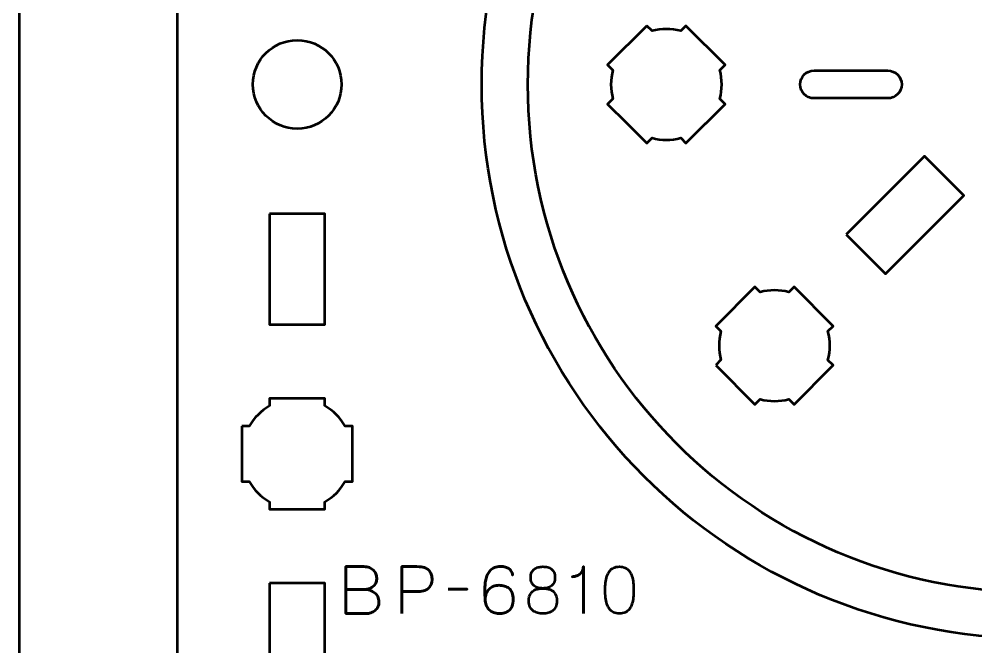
# Model space of a CAD drawing. Header units: centimetres. Extents: x -21 to 0, y -29.7 to 0.
# Drawn here: x -21 to -15.82, y -18.52 to -15.12 of the extents above; entities that cross this region are included whole.
import ezdxf

# ---------------------------------------------------------------- set-up
doc = ezdxf.new("R2010")
doc.units = ezdxf.units.CM
doc.header["$MEASUREMENT"] = 0
doc.layers.add('Layer 1', color=7, linetype='Continuous')

msp = doc.modelspace()

# ---------------------------------------------------------------- linework, layer by layer
at = {"layer": 'Layer 1', "color": 3, "lineweight": 53}
for centre, major_axis in [((-15.49369, -15.47442), (0, 3)), ((-15.49368, -15.47441), (0, 2.75))]:
    msp.add_ellipse(centre, major_axis=major_axis, ratio=1, dxfattribs=at)
at = {"layer": 'Layer 1', "lineweight": 53}
msp.add_ellipse((-19.49368, -15.47439), major_axis=(0, 0.24), ratio=1, dxfattribs=at)
at = {"layer": 'Layer 1', "color": 1, "lineweight": 53}
msp.add_open_spline([(-21.00003, -29.19995), (-21.00003, -29.19995), (-21.00003, -1.69992), (-21.00003, -1.69992), (-21.00003, -1.69992), (-21.00003, -1.61709), (-20.93286, -1.54992), (-20.85003, -1.54992), (-20.85003, -1.54992), (-20.7672, -1.54992), (-20.70003, -1.48275), (-20.70003, -1.39992), (-20.70003, -1.39992), (-20.70003, -1.31709), (-20.7672, -1.24992), (-20.85003, -1.24992), (-20.85003, -1.24992), (-20.93286, -1.24992), (-21.00003, -1.18275), (-21.00003, -1.09992), (-21.00003, -1.09992), (-21.00003, -1.09992), (-21.00003, -0.49992), (-21.00003, -0.49992), (-21.00003, -0.49992), (-21.00003, -0.22295), (-20.77694, 0.00004), (-20.49994, 0.00004), (-20.49994, 0.00004), (-20.49994, 0.00004), (-0.50008, 0.00004), (-0.50008, 0.00004), (-0.50008, 0.00004), (-0.22294, 0.00004), (0.00002, -0.22295), (0.00002, -0.49992), (0.00002, -0.49992), (0.00002, -0.49992), (0.00002, -29.19995), (0.00002, -29.19995), (0.00002, -29.19995), (0.00002, -29.47695), (-0.22294, -29.70004), (-0.50008, -29.70004), (-0.50008, -29.70004), (-0.50008, -29.70004), (-20.49994, -29.70004), (-20.49994, -29.70004), (-20.49994, -29.70004), (-20.77694, -29.70004), (-21.00003, -29.47695), (-21.00003, -29.19995)], degree=3, knots=[0, 0, 0, 0, 0.0769231, 0.0769231, 0.0769231, 0.0769231, 0.1538462, 0.1538462, 0.1538462, 0.1538462, 0.2307692, 0.2307692, 0.2307692, 0.2307692, 0.3076923, 0.3076923, 0.3076923, 0.3076923, 0.3846154, 0.3846154, 0.3846154, 0.3846154, 0.4615385, 0.4615385, 0.4615385, 0.4615385, 0.5384615, 0.5384615, 0.5384615, 0.5384615, 0.6153846, 0.6153846, 0.6153846, 0.6153846, 0.6923077, 0.6923077, 0.6923077, 0.6923077, 0.7692308, 0.7692308, 0.7692308, 0.7692308, 0.8461538, 0.8461538, 0.8461538, 0.8461538, 0.9230769, 0.9230769, 0.9230769, 0.9230769, 1, 1, 1, 1], dxfattribs=at)
at = {"layer": 'Layer 1', "color": 3, "lineweight": 53}
msp.add_open_spline([(-19.64363, -10.82436), (-19.64363, -10.82436), (-11.34373, -10.82436), (-11.34373, -10.82436), (-11.34373, -10.82436), (-11.06673, -10.82436), (-10.84363, -11.04746), (-10.84363, -11.32446), (-10.84363, -11.32446), (-10.84363, -11.32446), (-10.84363, -19.62436), (-10.84363, -19.62436), (-10.84363, -19.62436), (-10.84363, -19.90136), (-11.06673, -20.12446), (-11.34373, -20.12446), (-11.34373, -20.12446), (-11.34373, -20.12446), (-19.64363, -20.12446), (-19.64363, -20.12446), (-19.64363, -20.12446), (-19.92063, -20.12446), (-20.14373, -19.90136), (-20.14373, -19.62436), (-20.14373, -19.62436), (-20.14373, -19.62436), (-20.14373, -11.32446), (-20.14373, -11.32446), (-20.14373, -11.32446), (-20.14373, -11.04746), (-19.92063, -10.82436), (-19.64363, -10.82436)], degree=3, knots=[0, 0, 0, 0, 0.125, 0.125, 0.125, 0.125, 0.25, 0.25, 0.25, 0.25, 0.375, 0.375, 0.375, 0.375, 0.5, 0.5, 0.5, 0.5, 0.625, 0.625, 0.625, 0.625, 0.75, 0.75, 0.75, 0.75, 0.875, 0.875, 0.875, 0.875, 1, 1, 1, 1], dxfattribs=at)
at = {"layer": 'Layer 1', "lineweight": 53}
for points, knots in [([(-17.59974, -15.1562), (-17.59974, -15.1562), (-17.57131, -15.18462), (-17.57131, -15.18462), (-17.57131, -15.18462), (-17.52051, -15.17105), (-17.46685, -15.17107), (-17.41605, -15.18464), (-17.41605, -15.18464), (-17.41605, -15.18464), (-17.38761, -15.1562), (-17.38761, -15.1562), (-17.38761, -15.1562), (-17.38761, -15.1562), (-17.17548, -15.36833), (-17.17548, -15.36833), (-17.17548, -15.36833), (-17.17548, -15.36833), (-17.20389, -15.39675), (-17.20389, -15.39675), (-17.20389, -15.39675), (-17.19032, -15.44756), (-17.19029, -15.50126), (-17.20384, -15.55209), (-17.20384, -15.55209), (-17.20384, -15.55209), (-17.17548, -15.58046), (-17.17548, -15.58046), (-17.17548, -15.58046), (-17.17548, -15.58046), (-17.2783, -15.68329), (-17.2783, -15.68329), (-17.2783, -15.68329), (-17.2783, -15.68329), (-17.28155, -15.68662), (-17.28155, -15.68662), (-17.28155, -15.68662), (-17.28155, -15.68662), (-17.28487, -15.68986), (-17.28487, -15.68986), (-17.28487, -15.68986), (-17.28487, -15.68986), (-17.38761, -15.79259), (-17.38761, -15.79259), (-17.38761, -15.79259), (-17.38761, -15.79259), (-17.41594, -15.76426), (-17.41594, -15.76426), (-17.41594, -15.76426), (-17.4668, -15.77785), (-17.52054, -15.77786), (-17.57141, -15.76427), (-17.57141, -15.76427), (-17.57141, -15.76427), (-17.59974, -15.79259), (-17.59974, -15.79259), (-17.59974, -15.79259), (-17.59974, -15.79259), (-17.70105, -15.69128), (-17.70105, -15.69128), (-17.70105, -15.69128), (-17.70105, -15.69128), (-17.70583, -15.68662), (-17.70583, -15.68662), (-17.70583, -15.68662), (-17.70583, -15.68662), (-17.71049, -15.68184), (-17.71049, -15.68184), (-17.71049, -15.68184), (-17.71049, -15.68184), (-17.81187, -15.58046), (-17.81187, -15.58046), (-17.81187, -15.58046), (-17.81187, -15.58046), (-17.78352, -15.55211), (-17.78352, -15.55211), (-17.78352, -15.55211), (-17.79708, -15.50126), (-17.79707, -15.44755), (-17.78348, -15.39672), (-17.78348, -15.39672), (-17.78348, -15.39672), (-17.81187, -15.36833), (-17.81187, -15.36833), (-17.81187, -15.36833), (-17.81187, -15.36833), (-17.59974, -15.1562), (-17.59974, -15.1562)], [0, 0, 0, 0, 0.0454545, 0.0454545, 0.0454545, 0.0454545, 0.0909091, 0.0909091, 0.0909091, 0.0909091, 0.1363636, 0.1363636, 0.1363636, 0.1363636, 0.1818182, 0.1818182, 0.1818182, 0.1818182, 0.2272727, 0.2272727, 0.2272727, 0.2272727, 0.2727273, 0.2727273, 0.2727273, 0.2727273, 0.3181818, 0.3181818, 0.3181818, 0.3181818, 0.3636364, 0.3636364, 0.3636364, 0.3636364, 0.4090909, 0.4090909, 0.4090909, 0.4090909, 0.4545455, 0.4545455, 0.4545455, 0.4545455, 0.5, 0.5, 0.5, 0.5, 0.5454545, 0.5454545, 0.5454545, 0.5454545, 0.5909091, 0.5909091, 0.5909091, 0.5909091, 0.6363636, 0.6363636, 0.6363636, 0.6363636, 0.6818182, 0.6818182, 0.6818182, 0.6818182, 0.7272727, 0.7272727, 0.7272727, 0.7272727, 0.7727273, 0.7727273, 0.7727273, 0.7727273, 0.8181818, 0.8181818, 0.8181818, 0.8181818, 0.8636364, 0.8636364, 0.8636364, 0.8636364, 0.9090909, 0.9090909, 0.9090909, 0.9090909, 0.9545455, 0.9545455, 0.9545455, 0.9545455, 1, 1, 1, 1]), ([(-16.69367, -15.39941), (-16.73508, -15.39941), (-16.76867, -15.433), (-16.76867, -15.47441), (-16.76867, -15.47441), (-16.76867, -15.51582), (-16.73508, -15.54941), (-16.69367, -15.54941), (-16.69367, -15.54941), (-16.69367, -15.54941), (-16.29367, -15.54941), (-16.29367, -15.54941), (-16.29367, -15.54941), (-16.25226, -15.54941), (-16.21867, -15.51582), (-16.21867, -15.47441), (-16.21867, -15.47441), (-16.21867, -15.433), (-16.25226, -15.39941), (-16.29367, -15.39941), (-16.29367, -15.39941), (-16.29367, -15.39941), (-16.69367, -15.39941), (-16.69367, -15.39941)], [0, 0, 0, 0, 0.1666667, 0.1666667, 0.1666667, 0.1666667, 0.3333333, 0.3333333, 0.3333333, 0.3333333, 0.5, 0.5, 0.5, 0.5, 0.6666667, 0.6666667, 0.6666667, 0.6666667, 0.8333333, 0.8333333, 0.8333333, 0.8333333, 1, 1, 1, 1]), ([(-16.51903, -16.28763), (-16.51903, -16.28763), (-16.09476, -15.86336), (-16.09476, -15.86336), (-16.09476, -15.86336), (-16.09476, -15.86336), (-15.88263, -16.0755), (-15.88263, -16.0755), (-15.88263, -16.0755), (-15.88263, -16.0755), (-16.3069, -16.49977), (-16.3069, -16.49977), (-16.3069, -16.49977), (-16.3069, -16.49977), (-16.51903, -16.28763), (-16.51903, -16.28763)], [0, 0, 0, 0, 0.25, 0.25, 0.25, 0.25, 0.5, 0.5, 0.5, 0.5, 0.75, 0.75, 0.75, 0.75, 1, 1, 1, 1]), ([(-19.64363, -16.17444), (-19.64363, -16.17444), (-19.34363, -16.17444), (-19.34363, -16.17444), (-19.34363, -16.17444), (-19.34363, -16.17444), (-19.34363, -16.77444), (-19.34363, -16.77444), (-19.34363, -16.77444), (-19.34363, -16.77444), (-19.64363, -16.77444), (-19.64363, -16.77444), (-19.64363, -16.77444), (-19.64363, -16.77444), (-19.64363, -16.17444), (-19.64363, -16.17444)], [0, 0, 0, 0, 0.25, 0.25, 0.25, 0.25, 0.5, 0.5, 0.5, 0.5, 0.75, 0.75, 0.75, 0.75, 1, 1, 1, 1]), ([(-17.2261, -16.99468), (-17.2261, -16.99468), (-17.19768, -16.96625), (-17.19768, -16.96625), (-17.19768, -16.96625), (-17.21125, -16.91545), (-17.21123, -16.86179), (-17.19766, -16.81099), (-17.19766, -16.81099), (-17.19766, -16.81099), (-17.2261, -16.78255), (-17.2261, -16.78255), (-17.2261, -16.78255), (-17.2261, -16.78255), (-17.01397, -16.57042), (-17.01397, -16.57042), (-17.01397, -16.57042), (-17.01397, -16.57042), (-16.98555, -16.59883), (-16.98555, -16.59883), (-16.98555, -16.59883), (-16.93474, -16.58526), (-16.88104, -16.58523), (-16.83021, -16.59878), (-16.83021, -16.59878), (-16.83021, -16.59878), (-16.80184, -16.57042), (-16.80184, -16.57042), (-16.80184, -16.57042), (-16.80184, -16.57042), (-16.69901, -16.67324), (-16.69901, -16.67324), (-16.69901, -16.67324), (-16.69901, -16.67324), (-16.69568, -16.67649), (-16.69568, -16.67649), (-16.69568, -16.67649), (-16.69568, -16.67649), (-16.69244, -16.67981), (-16.69244, -16.67981), (-16.69244, -16.67981), (-16.69244, -16.67981), (-16.58971, -16.78255), (-16.58971, -16.78255), (-16.58971, -16.78255), (-16.58971, -16.78255), (-16.61804, -16.81088), (-16.61804, -16.81088), (-16.61804, -16.81088), (-16.60445, -16.86174), (-16.60444, -16.91548), (-16.61803, -16.96635), (-16.61803, -16.96635), (-16.61803, -16.96635), (-16.58971, -16.99468), (-16.58971, -16.99468), (-16.58971, -16.99468), (-16.58971, -16.99468), (-16.69102, -17.09599), (-16.69102, -17.09599), (-16.69102, -17.09599), (-16.69102, -17.09599), (-16.69568, -17.10077), (-16.69568, -17.10077), (-16.69568, -17.10077), (-16.69568, -17.10077), (-16.70046, -17.10543), (-16.70046, -17.10543), (-16.70046, -17.10543), (-16.70046, -17.10543), (-16.80184, -17.20681), (-16.80184, -17.20681), (-16.80184, -17.20681), (-16.80184, -17.20681), (-16.83019, -17.17846), (-16.83019, -17.17846), (-16.83019, -17.17846), (-16.88104, -17.19202), (-16.93475, -17.19201), (-16.98558, -17.17842), (-16.98558, -17.17842), (-16.98558, -17.17842), (-17.01397, -17.20681), (-17.01397, -17.20681), (-17.01397, -17.20681), (-17.01397, -17.20681), (-17.2261, -16.99468), (-17.2261, -16.99468)], [0, 0, 0, 0, 0.0454545, 0.0454545, 0.0454545, 0.0454545, 0.0909091, 0.0909091, 0.0909091, 0.0909091, 0.1363636, 0.1363636, 0.1363636, 0.1363636, 0.1818182, 0.1818182, 0.1818182, 0.1818182, 0.2272727, 0.2272727, 0.2272727, 0.2272727, 0.2727273, 0.2727273, 0.2727273, 0.2727273, 0.3181818, 0.3181818, 0.3181818, 0.3181818, 0.3636364, 0.3636364, 0.3636364, 0.3636364, 0.4090909, 0.4090909, 0.4090909, 0.4090909, 0.4545455, 0.4545455, 0.4545455, 0.4545455, 0.5, 0.5, 0.5, 0.5, 0.5454545, 0.5454545, 0.5454545, 0.5454545, 0.5909091, 0.5909091, 0.5909091, 0.5909091, 0.6363636, 0.6363636, 0.6363636, 0.6363636, 0.6818182, 0.6818182, 0.6818182, 0.6818182, 0.7272727, 0.7272727, 0.7272727, 0.7272727, 0.7727273, 0.7727273, 0.7727273, 0.7727273, 0.8181818, 0.8181818, 0.8181818, 0.8181818, 0.8636364, 0.8636364, 0.8636364, 0.8636364, 0.9090909, 0.9090909, 0.9090909, 0.9090909, 0.9545455, 0.9545455, 0.9545455, 0.9545455, 1, 1, 1, 1]), ([(-19.79369, -17.32438), (-19.79369, -17.32438), (-19.75349, -17.32438), (-19.75349, -17.32438), (-19.75349, -17.32438), (-19.72716, -17.27886), (-19.6892, -17.24093), (-19.64369, -17.2146), (-19.64369, -17.2146), (-19.64369, -17.2146), (-19.64369, -17.17438), (-19.64369, -17.17438), (-19.64369, -17.17438), (-19.64369, -17.17438), (-19.34369, -17.17438), (-19.34369, -17.17438), (-19.34369, -17.17438), (-19.34369, -17.17438), (-19.34369, -17.21457), (-19.34369, -17.21457), (-19.34369, -17.21457), (-19.29816, -17.2409), (-19.26017, -17.27885), (-19.23381, -17.32438), (-19.23381, -17.32438), (-19.23381, -17.32438), (-19.19369, -17.32438), (-19.19369, -17.32438), (-19.19369, -17.32438), (-19.19369, -17.32438), (-19.19369, -17.4698), (-19.19369, -17.4698), (-19.19369, -17.4698), (-19.19369, -17.4698), (-19.19363, -17.47445), (-19.19363, -17.47445), (-19.19363, -17.47445), (-19.19363, -17.47445), (-19.19369, -17.47909), (-19.19369, -17.47909), (-19.19369, -17.47909), (-19.19369, -17.47909), (-19.19369, -17.62438), (-19.19369, -17.62438), (-19.19369, -17.62438), (-19.19369, -17.62438), (-19.23376, -17.62438), (-19.23376, -17.62438), (-19.23376, -17.62438), (-19.26011, -17.66995), (-19.29811, -17.70796), (-19.34369, -17.73432), (-19.34369, -17.73432), (-19.34369, -17.73432), (-19.34369, -17.77438), (-19.34369, -17.77438), (-19.34369, -17.77438), (-19.34369, -17.77438), (-19.48697, -17.77438), (-19.48697, -17.77438), (-19.48697, -17.77438), (-19.48697, -17.77438), (-19.49364, -17.77446), (-19.49364, -17.77446), (-19.49364, -17.77446), (-19.49364, -17.77446), (-19.50032, -17.77438), (-19.50032, -17.77438), (-19.50032, -17.77438), (-19.50032, -17.77438), (-19.64369, -17.77438), (-19.64369, -17.77438), (-19.64369, -17.77438), (-19.64369, -17.77438), (-19.64369, -17.73428), (-19.64369, -17.73428), (-19.64369, -17.73428), (-19.68923, -17.70792), (-19.72721, -17.66993), (-19.75354, -17.62438), (-19.75354, -17.62438), (-19.75354, -17.62438), (-19.79369, -17.62438), (-19.79369, -17.62438), (-19.79369, -17.62438), (-19.79369, -17.62438), (-19.79369, -17.32438), (-19.79369, -17.32438)], [0, 0, 0, 0, 0.0454545, 0.0454545, 0.0454545, 0.0454545, 0.0909091, 0.0909091, 0.0909091, 0.0909091, 0.1363636, 0.1363636, 0.1363636, 0.1363636, 0.1818182, 0.1818182, 0.1818182, 0.1818182, 0.2272727, 0.2272727, 0.2272727, 0.2272727, 0.2727273, 0.2727273, 0.2727273, 0.2727273, 0.3181818, 0.3181818, 0.3181818, 0.3181818, 0.3636364, 0.3636364, 0.3636364, 0.3636364, 0.4090909, 0.4090909, 0.4090909, 0.4090909, 0.4545455, 0.4545455, 0.4545455, 0.4545455, 0.5, 0.5, 0.5, 0.5, 0.5454545, 0.5454545, 0.5454545, 0.5454545, 0.5909091, 0.5909091, 0.5909091, 0.5909091, 0.6363636, 0.6363636, 0.6363636, 0.6363636, 0.6818182, 0.6818182, 0.6818182, 0.6818182, 0.7272727, 0.7272727, 0.7272727, 0.7272727, 0.7727273, 0.7727273, 0.7727273, 0.7727273, 0.8181818, 0.8181818, 0.8181818, 0.8181818, 0.8636364, 0.8636364, 0.8636364, 0.8636364, 0.9090909, 0.9090909, 0.9090909, 0.9090909, 0.9545455, 0.9545455, 0.9545455, 0.9545455, 1, 1, 1, 1]), ([(-19.64363, -18.17441), (-19.64363, -18.17441), (-19.34363, -18.17441), (-19.34363, -18.17441), (-19.34363, -18.17441), (-19.34363, -18.17441), (-19.34363, -18.77441), (-19.34363, -18.77441), (-19.34363, -18.77441), (-19.34363, -18.77441), (-19.64363, -18.77441), (-19.64363, -18.77441), (-19.64363, -18.77441), (-19.64363, -18.77441), (-19.64363, -18.17441), (-19.64363, -18.17441)], [0, 0, 0, 0, 0.25, 0.25, 0.25, 0.25, 0.5, 0.5, 0.5, 0.5, 0.75, 0.75, 0.75, 0.75, 1, 1, 1, 1])]:
    msp.add_open_spline(points, degree=3, knots=knots, dxfattribs=at)
at = {"layer": 'Layer 1', "color": 5, "lineweight": 53}
for points, knots in [([(-19.231, -18.2083), (-19.231, -18.2083), (-19.13328, -18.2083), (-19.13328, -18.2083), (-19.13328, -18.2083), (-19.12058, -18.20824), (-19.10976, -18.20648), (-19.10065, -18.20301), (-19.10065, -18.20301), (-19.09159, -18.1996), (-19.08424, -18.19495), (-19.07854, -18.18913), (-19.07854, -18.18913), (-19.07284, -18.18331), (-19.06872, -18.17672), (-19.06613, -18.16943), (-19.06613, -18.16943), (-19.06361, -18.1622), (-19.06243, -18.15468), (-19.06272, -18.14691), (-19.06272, -18.14691), (-19.06308, -18.13915), (-19.06472, -18.13163), (-19.06766, -18.12428), (-19.06766, -18.12428), (-19.07054, -18.11693), (-19.07489, -18.11028), (-19.0806, -18.10435), (-19.0806, -18.10435), (-19.0863, -18.09841), (-19.09342, -18.0937), (-19.10206, -18.09023), (-19.10206, -18.09023), (-19.1107, -18.08671), (-19.12087, -18.08488), (-19.13257, -18.08483), (-19.13257, -18.08483), (-19.13257, -18.08483), (-19.231, -18.08483), (-19.231, -18.08483), (-19.231, -18.08483), (-19.231, -18.08483), (-19.231, -18.33918), (-19.231, -18.33918), (-19.231, -18.33918), (-19.231, -18.33918), (-19.1227, -18.33918), (-19.1227, -18.33918), (-19.1227, -18.33918), (-19.11258, -18.33918), (-19.10318, -18.33771), (-19.09447, -18.33483), (-19.09447, -18.33483), (-19.08577, -18.33189), (-19.07819, -18.32771), (-19.0716, -18.32213), (-19.0716, -18.32213), (-19.06508, -18.3166), (-19.05996, -18.3099), (-19.05631, -18.30196), (-19.05631, -18.30196), (-19.05267, -18.29402), (-19.05079, -18.28503), (-19.05073, -18.27497), (-19.05073, -18.27497), (-19.05096, -18.26486), (-19.05308, -18.25575), (-19.05714, -18.24757), (-19.05714, -18.24757), (-19.06119, -18.2394), (-19.06684, -18.23241), (-19.07413, -18.22653), (-19.07413, -18.22653), (-19.08142, -18.2207), (-19.09012, -18.21618), (-19.10012, -18.21306), (-19.10012, -18.21306), (-19.11011, -18.20994), (-19.12117, -18.20836), (-19.13328, -18.2083), (-19.13328, -18.2083), (-19.12117, -18.20836), (-19.11011, -18.20994), (-19.10012, -18.21306), (-19.10012, -18.21306), (-19.09012, -18.21618), (-19.08142, -18.2207), (-19.07413, -18.22653), (-19.07413, -18.22653), (-19.06684, -18.23241), (-19.06119, -18.2394), (-19.05714, -18.24757), (-19.05714, -18.24757), (-19.05308, -18.25575), (-19.05096, -18.26486), (-19.05073, -18.27497), (-19.05073, -18.27497), (-19.05079, -18.28503), (-19.05267, -18.29402), (-19.05631, -18.30196), (-19.05631, -18.30196), (-19.05996, -18.3099), (-19.06508, -18.3166), (-19.0716, -18.32213), (-19.0716, -18.32213), (-19.07819, -18.32771), (-19.08577, -18.33189), (-19.09447, -18.33483), (-19.09447, -18.33483), (-19.10318, -18.33771), (-19.11258, -18.33918), (-19.1227, -18.33918), (-19.1227, -18.33918), (-19.1227, -18.33918), (-19.231, -18.33918), (-19.231, -18.33918), (-19.231, -18.33918), (-19.231, -18.33918), (-19.231, -18.08483), (-19.231, -18.08483), (-19.231, -18.08483), (-19.231, -18.08483), (-19.13257, -18.08483), (-19.13257, -18.08483), (-19.13257, -18.08483), (-19.12087, -18.08488), (-19.1107, -18.08671), (-19.10206, -18.09023), (-19.10206, -18.09023), (-19.09342, -18.0937), (-19.0863, -18.09841), (-19.0806, -18.10435), (-19.0806, -18.10435), (-19.07489, -18.11028), (-19.07054, -18.11693), (-19.06766, -18.12428), (-19.06766, -18.12428), (-19.06472, -18.13163), (-19.06308, -18.13915), (-19.06272, -18.14691), (-19.06272, -18.14691), (-19.06243, -18.15468), (-19.06361, -18.1622), (-19.06613, -18.16943), (-19.06613, -18.16943), (-19.06872, -18.17672), (-19.07284, -18.18331), (-19.07854, -18.18913), (-19.07854, -18.18913), (-19.08424, -18.19495), (-19.09159, -18.1996), (-19.10065, -18.20301), (-19.10065, -18.20301), (-19.10976, -18.20648), (-19.12058, -18.20824), (-19.13328, -18.2083), (-19.13328, -18.2083), (-19.13328, -18.2083), (-19.231, -18.2083), (-19.231, -18.2083)], [0, 0, 0, 0, 0.025, 0.025, 0.025, 0.025, 0.05, 0.05, 0.05, 0.05, 0.075, 0.075, 0.075, 0.075, 0.1, 0.1, 0.1, 0.1, 0.125, 0.125, 0.125, 0.125, 0.15, 0.15, 0.15, 0.15, 0.175, 0.175, 0.175, 0.175, 0.2, 0.2, 0.2, 0.2, 0.225, 0.225, 0.225, 0.225, 0.25, 0.25, 0.25, 0.25, 0.275, 0.275, 0.275, 0.275, 0.3, 0.3, 0.3, 0.3, 0.325, 0.325, 0.325, 0.325, 0.35, 0.35, 0.35, 0.35, 0.375, 0.375, 0.375, 0.375, 0.4, 0.4, 0.4, 0.4, 0.425, 0.425, 0.425, 0.425, 0.45, 0.45, 0.45, 0.45, 0.475, 0.475, 0.475, 0.475, 0.5, 0.5, 0.5, 0.5, 0.525, 0.525, 0.525, 0.525, 0.55, 0.55, 0.55, 0.55, 0.575, 0.575, 0.575, 0.575, 0.6, 0.6, 0.6, 0.6, 0.625, 0.625, 0.625, 0.625, 0.65, 0.65, 0.65, 0.65, 0.675, 0.675, 0.675, 0.675, 0.7, 0.7, 0.7, 0.7, 0.725, 0.725, 0.725, 0.725, 0.75, 0.75, 0.75, 0.75, 0.775, 0.775, 0.775, 0.775, 0.8, 0.8, 0.8, 0.8, 0.825, 0.825, 0.825, 0.825, 0.85, 0.85, 0.85, 0.85, 0.875, 0.875, 0.875, 0.875, 0.9, 0.9, 0.9, 0.9, 0.925, 0.925, 0.925, 0.925, 0.95, 0.95, 0.95, 0.95, 0.975, 0.975, 0.975, 0.975, 1, 1, 1, 1]), ([(-18.92585, -18.33918), (-18.92585, -18.33918), (-18.92585, -18.08483), (-18.92585, -18.08483), (-18.92585, -18.08483), (-18.92585, -18.08483), (-18.84471, -18.08483), (-18.84471, -18.08483), (-18.84471, -18.08483), (-18.82848, -18.08488), (-18.81514, -18.08671), (-18.80461, -18.09023), (-18.80461, -18.09023), (-18.79414, -18.0937), (-18.78591, -18.09853), (-18.77997, -18.10464), (-18.77997, -18.10464), (-18.77404, -18.1107), (-18.7698, -18.11763), (-18.76722, -18.12545), (-18.76722, -18.12545), (-18.76469, -18.13327), (-18.76322, -18.14145), (-18.76287, -18.15009), (-18.76287, -18.15009), (-18.76245, -18.15873), (-18.76345, -18.1672), (-18.7658, -18.17543), (-18.7658, -18.17543), (-18.76822, -18.18366), (-18.77227, -18.19113), (-18.77809, -18.19783), (-18.77809, -18.19783), (-18.78386, -18.20454), (-18.79168, -18.20989), (-18.80149, -18.21383), (-18.80149, -18.21383), (-18.81131, -18.21782), (-18.82348, -18.21982), (-18.83801, -18.21994), (-18.83801, -18.21994), (-18.83801, -18.21994), (-18.92585, -18.21994), (-18.92585, -18.21994), (-18.92585, -18.21994), (-18.92585, -18.21994), (-18.83801, -18.21994), (-18.83801, -18.21994), (-18.83801, -18.21994), (-18.82378, -18.21982), (-18.81173, -18.21782), (-18.80196, -18.21383), (-18.80196, -18.21383), (-18.79215, -18.20989), (-18.78433, -18.20454), (-18.77845, -18.19783), (-18.77845, -18.19783), (-18.77263, -18.19113), (-18.76845, -18.18366), (-18.76598, -18.17543), (-18.76598, -18.17543), (-18.76351, -18.1672), (-18.76245, -18.15873), (-18.76287, -18.15009), (-18.76287, -18.15009), (-18.76322, -18.14145), (-18.76469, -18.13327), (-18.76733, -18.12545), (-18.76733, -18.12545), (-18.76992, -18.11763), (-18.77427, -18.1107), (-18.78021, -18.10464), (-18.78021, -18.10464), (-18.78621, -18.09853), (-18.79444, -18.0937), (-18.8049, -18.09023), (-18.8049, -18.09023), (-18.81543, -18.08671), (-18.82866, -18.08488), (-18.84471, -18.08483), (-18.84471, -18.08483), (-18.84471, -18.08483), (-18.92585, -18.08483), (-18.92585, -18.08483), (-18.92585, -18.08483), (-18.92585, -18.08483), (-18.92585, -18.33918), (-18.92585, -18.33918)], [0, 0, 0, 0, 0.0454545, 0.0454545, 0.0454545, 0.0454545, 0.0909091, 0.0909091, 0.0909091, 0.0909091, 0.1363636, 0.1363636, 0.1363636, 0.1363636, 0.1818182, 0.1818182, 0.1818182, 0.1818182, 0.2272727, 0.2272727, 0.2272727, 0.2272727, 0.2727273, 0.2727273, 0.2727273, 0.2727273, 0.3181818, 0.3181818, 0.3181818, 0.3181818, 0.3636364, 0.3636364, 0.3636364, 0.3636364, 0.4090909, 0.4090909, 0.4090909, 0.4090909, 0.4545455, 0.4545455, 0.4545455, 0.4545455, 0.5, 0.5, 0.5, 0.5, 0.5454545, 0.5454545, 0.5454545, 0.5454545, 0.5909091, 0.5909091, 0.5909091, 0.5909091, 0.6363636, 0.6363636, 0.6363636, 0.6363636, 0.6818182, 0.6818182, 0.6818182, 0.6818182, 0.7272727, 0.7272727, 0.7272727, 0.7272727, 0.7727273, 0.7727273, 0.7727273, 0.7727273, 0.8181818, 0.8181818, 0.8181818, 0.8181818, 0.8636364, 0.8636364, 0.8636364, 0.8636364, 0.9090909, 0.9090909, 0.9090909, 0.9090909, 0.9545455, 0.9545455, 0.9545455, 0.9545455, 1, 1, 1, 1]), ([(-18.47535, -18.26263), (-18.47529, -18.2511), (-18.47341, -18.2407), (-18.46965, -18.23129), (-18.46965, -18.23129), (-18.46594, -18.22194), (-18.46071, -18.21388), (-18.45395, -18.20712), (-18.45395, -18.20712), (-18.44724, -18.20042), (-18.43931, -18.19525), (-18.43025, -18.1916), (-18.43025, -18.1916), (-18.4212, -18.18795), (-18.41126, -18.18613), (-18.40056, -18.18607), (-18.40056, -18.18607), (-18.3898, -18.18601), (-18.37975, -18.18737), (-18.3704, -18.19007), (-18.3704, -18.19007), (-18.36105, -18.19272), (-18.35288, -18.19707), (-18.34576, -18.20307), (-18.34576, -18.20307), (-18.33865, -18.209), (-18.33306, -18.21688), (-18.32906, -18.2267), (-18.32906, -18.2267), (-18.32506, -18.23652), (-18.32301, -18.24846), (-18.32295, -18.26263), (-18.32295, -18.26263), (-18.32301, -18.2768), (-18.32506, -18.28873), (-18.32906, -18.29855), (-18.32906, -18.29855), (-18.33306, -18.30837), (-18.33865, -18.31625), (-18.34576, -18.32219), (-18.34576, -18.32219), (-18.35288, -18.32819), (-18.36105, -18.33254), (-18.3704, -18.33518), (-18.3704, -18.33518), (-18.37975, -18.33789), (-18.3898, -18.33924), (-18.40056, -18.33918), (-18.40056, -18.33918), (-18.41126, -18.33912), (-18.42108, -18.3373), (-18.43008, -18.33365), (-18.43008, -18.33365), (-18.43901, -18.33001), (-18.44677, -18.32483), (-18.45342, -18.31807), (-18.45342, -18.31807), (-18.46006, -18.31137), (-18.46529, -18.30331), (-18.46906, -18.29391), (-18.46906, -18.29391), (-18.47288, -18.28456), (-18.47494, -18.27415), (-18.47535, -18.26263), (-18.47535, -18.26263), (-18.47558, -18.25681), (-18.47588, -18.24987), (-18.47629, -18.24181), (-18.47629, -18.24181), (-18.4767, -18.2337), (-18.47694, -18.22488), (-18.477, -18.21541), (-18.477, -18.21541), (-18.47705, -18.20589), (-18.47676, -18.19607), (-18.476, -18.18601), (-18.476, -18.18601), (-18.47529, -18.1759), (-18.47388, -18.16597), (-18.47182, -18.15615), (-18.47182, -18.15615), (-18.46976, -18.14639), (-18.46682, -18.13715), (-18.46294, -18.12851), (-18.46294, -18.12851), (-18.45906, -18.11987), (-18.45406, -18.11222), (-18.44789, -18.10558), (-18.44789, -18.10558), (-18.44166, -18.09894), (-18.43407, -18.0937), (-18.42508, -18.08988), (-18.42508, -18.08988), (-18.41608, -18.08612), (-18.40544, -18.08418), (-18.39315, -18.08412), (-18.39315, -18.08412), (-18.38245, -18.08418), (-18.3734, -18.08524), (-18.36587, -18.0873), (-18.36587, -18.0873), (-18.35834, -18.08935), (-18.35217, -18.09212), (-18.34723, -18.09553), (-18.34723, -18.09553), (-18.34235, -18.099), (-18.33847, -18.10276), (-18.33565, -18.10693), (-18.33565, -18.10693), (-18.33283, -18.11105), (-18.33071, -18.11522), (-18.32942, -18.1194), (-18.32942, -18.1194), (-18.32806, -18.12357), (-18.32718, -18.12745), (-18.32683, -18.13104), (-18.32683, -18.13104), (-18.32718, -18.12745), (-18.32806, -18.12357), (-18.32942, -18.1194), (-18.32942, -18.1194), (-18.33071, -18.11522), (-18.33283, -18.11105), (-18.33565, -18.10693), (-18.33565, -18.10693), (-18.33847, -18.10276), (-18.34235, -18.099), (-18.34723, -18.09553), (-18.34723, -18.09553), (-18.35217, -18.09212), (-18.35834, -18.08935), (-18.36587, -18.0873), (-18.36587, -18.0873), (-18.3734, -18.08524), (-18.38245, -18.08418), (-18.39315, -18.08412), (-18.39315, -18.08412), (-18.40544, -18.08418), (-18.41608, -18.08612), (-18.42508, -18.08988), (-18.42508, -18.08988), (-18.43407, -18.0937), (-18.44166, -18.09894), (-18.44789, -18.10558), (-18.44789, -18.10558), (-18.45406, -18.11222), (-18.45906, -18.11987), (-18.46294, -18.12851), (-18.46294, -18.12851), (-18.46682, -18.13715), (-18.46976, -18.14639), (-18.47182, -18.15615), (-18.47182, -18.15615), (-18.47388, -18.16597), (-18.47529, -18.1759), (-18.476, -18.18601), (-18.476, -18.18601), (-18.47676, -18.19607), (-18.47705, -18.20589), (-18.477, -18.21541), (-18.477, -18.21541), (-18.47694, -18.22488), (-18.4767, -18.2337), (-18.47629, -18.24181), (-18.47629, -18.24181), (-18.47588, -18.24987), (-18.47558, -18.25681), (-18.47535, -18.26263), (-18.47535, -18.26263), (-18.47494, -18.27415), (-18.47288, -18.28456), (-18.46906, -18.29391), (-18.46906, -18.29391), (-18.46529, -18.30331), (-18.46006, -18.31137), (-18.45342, -18.31807), (-18.45342, -18.31807), (-18.44677, -18.32483), (-18.43901, -18.33001), (-18.43008, -18.33365), (-18.43008, -18.33365), (-18.42108, -18.3373), (-18.41126, -18.33912), (-18.40056, -18.33918), (-18.40056, -18.33918), (-18.3898, -18.33924), (-18.37975, -18.33789), (-18.3704, -18.33518), (-18.3704, -18.33518), (-18.36105, -18.33254), (-18.35288, -18.32819), (-18.34576, -18.32219), (-18.34576, -18.32219), (-18.33865, -18.31625), (-18.33306, -18.30837), (-18.32906, -18.29855), (-18.32906, -18.29855), (-18.32506, -18.28873), (-18.32301, -18.2768), (-18.32295, -18.26263), (-18.32295, -18.26263), (-18.32301, -18.24846), (-18.32506, -18.23652), (-18.32906, -18.2267), (-18.32906, -18.2267), (-18.33306, -18.21688), (-18.33865, -18.209), (-18.34576, -18.20307), (-18.34576, -18.20307), (-18.35288, -18.19707), (-18.36105, -18.19272), (-18.3704, -18.19007), (-18.3704, -18.19007), (-18.37975, -18.18737), (-18.3898, -18.18601), (-18.40056, -18.18607), (-18.40056, -18.18607), (-18.41126, -18.18613), (-18.4212, -18.18795), (-18.43025, -18.1916), (-18.43025, -18.1916), (-18.43931, -18.19525), (-18.44724, -18.20042), (-18.45395, -18.20712), (-18.45395, -18.20712), (-18.46071, -18.21388), (-18.46594, -18.22194), (-18.46965, -18.23129), (-18.46965, -18.23129), (-18.47341, -18.2407), (-18.47529, -18.2511), (-18.47535, -18.26263)], [0, 0, 0, 0, 0.0172414, 0.0172414, 0.0172414, 0.0172414, 0.0344828, 0.0344828, 0.0344828, 0.0344828, 0.0517241, 0.0517241, 0.0517241, 0.0517241, 0.0689655, 0.0689655, 0.0689655, 0.0689655, 0.0862069, 0.0862069, 0.0862069, 0.0862069, 0.1034483, 0.1034483, 0.1034483, 0.1034483, 0.1206897, 0.1206897, 0.1206897, 0.1206897, 0.137931, 0.137931, 0.137931, 0.137931, 0.1551724, 0.1551724, 0.1551724, 0.1551724, 0.1724138, 0.1724138, 0.1724138, 0.1724138, 0.1896552, 0.1896552, 0.1896552, 0.1896552, 0.2068966, 0.2068966, 0.2068966, 0.2068966, 0.2241379, 0.2241379, 0.2241379, 0.2241379, 0.2413793, 0.2413793, 0.2413793, 0.2413793, 0.2586207, 0.2586207, 0.2586207, 0.2586207, 0.2758621, 0.2758621, 0.2758621, 0.2758621, 0.2931034, 0.2931034, 0.2931034, 0.2931034, 0.3103448, 0.3103448, 0.3103448, 0.3103448, 0.3275862, 0.3275862, 0.3275862, 0.3275862, 0.3448276, 0.3448276, 0.3448276, 0.3448276, 0.362069, 0.362069, 0.362069, 0.362069, 0.3793103, 0.3793103, 0.3793103, 0.3793103, 0.3965517, 0.3965517, 0.3965517, 0.3965517, 0.4137931, 0.4137931, 0.4137931, 0.4137931, 0.4310345, 0.4310345, 0.4310345, 0.4310345, 0.4482759, 0.4482759, 0.4482759, 0.4482759, 0.4655172, 0.4655172, 0.4655172, 0.4655172, 0.4827586, 0.4827586, 0.4827586, 0.4827586, 0.5, 0.5, 0.5, 0.5, 0.5172414, 0.5172414, 0.5172414, 0.5172414, 0.5344828, 0.5344828, 0.5344828, 0.5344828, 0.5517241, 0.5517241, 0.5517241, 0.5517241, 0.5689655, 0.5689655, 0.5689655, 0.5689655, 0.5862069, 0.5862069, 0.5862069, 0.5862069, 0.6034483, 0.6034483, 0.6034483, 0.6034483, 0.6206897, 0.6206897, 0.6206897, 0.6206897, 0.637931, 0.637931, 0.637931, 0.637931, 0.6551724, 0.6551724, 0.6551724, 0.6551724, 0.6724138, 0.6724138, 0.6724138, 0.6724138, 0.6896552, 0.6896552, 0.6896552, 0.6896552, 0.7068966, 0.7068966, 0.7068966, 0.7068966, 0.7241379, 0.7241379, 0.7241379, 0.7241379, 0.7413793, 0.7413793, 0.7413793, 0.7413793, 0.7586207, 0.7586207, 0.7586207, 0.7586207, 0.7758621, 0.7758621, 0.7758621, 0.7758621, 0.7931034, 0.7931034, 0.7931034, 0.7931034, 0.8103448, 0.8103448, 0.8103448, 0.8103448, 0.8275862, 0.8275862, 0.8275862, 0.8275862, 0.8448276, 0.8448276, 0.8448276, 0.8448276, 0.862069, 0.862069, 0.862069, 0.862069, 0.8793103, 0.8793103, 0.8793103, 0.8793103, 0.8965517, 0.8965517, 0.8965517, 0.8965517, 0.9137931, 0.9137931, 0.9137931, 0.9137931, 0.9310345, 0.9310345, 0.9310345, 0.9310345, 0.9482759, 0.9482759, 0.9482759, 0.9482759, 0.9655172, 0.9655172, 0.9655172, 0.9655172, 0.9827586, 0.9827586, 0.9827586, 0.9827586, 1, 1, 1, 1]), ([(-18.16278, -18.20265), (-18.15373, -18.20265), (-18.14526, -18.2016), (-18.13732, -18.19948), (-18.13732, -18.19948), (-18.12944, -18.1973), (-18.12251, -18.19389), (-18.11645, -18.18925), (-18.11645, -18.18925), (-18.11045, -18.1846), (-18.10575, -18.17855), (-18.10234, -18.17108), (-18.10234, -18.17108), (-18.09893, -18.16367), (-18.09722, -18.15468), (-18.09716, -18.14409), (-18.09716, -18.14409), (-18.09722, -18.13351), (-18.09887, -18.12445), (-18.1021, -18.11693), (-18.1021, -18.11693), (-18.10534, -18.1094), (-18.10992, -18.10323), (-18.1158, -18.09847), (-18.1158, -18.09847), (-18.12168, -18.09376), (-18.12862, -18.09029), (-18.13662, -18.08812), (-18.13662, -18.08812), (-18.14456, -18.08594), (-18.15332, -18.085), (-18.16278, -18.08518), (-18.16278, -18.08518), (-18.17225, -18.0853), (-18.18101, -18.08653), (-18.18895, -18.08871), (-18.18895, -18.08871), (-18.19694, -18.09094), (-18.20388, -18.09435), (-18.20976, -18.099), (-18.20976, -18.099), (-18.21564, -18.10364), (-18.22023, -18.1097), (-18.22346, -18.1171), (-18.22346, -18.1171), (-18.22669, -18.12457), (-18.22834, -18.13351), (-18.2284, -18.14409), (-18.2284, -18.14409), (-18.22834, -18.15468), (-18.22664, -18.16367), (-18.22323, -18.17108), (-18.22323, -18.17108), (-18.21981, -18.17855), (-18.21511, -18.1846), (-18.20906, -18.18925), (-18.20906, -18.18925), (-18.20306, -18.19389), (-18.19612, -18.1973), (-18.18824, -18.19948), (-18.18824, -18.19948), (-18.1803, -18.2016), (-18.17184, -18.20265), (-18.16278, -18.20265)], [0, 0, 0, 0, 0.0625, 0.0625, 0.0625, 0.0625, 0.125, 0.125, 0.125, 0.125, 0.1875, 0.1875, 0.1875, 0.1875, 0.25, 0.25, 0.25, 0.25, 0.3125, 0.3125, 0.3125, 0.3125, 0.375, 0.375, 0.375, 0.375, 0.4375, 0.4375, 0.4375, 0.4375, 0.5, 0.5, 0.5, 0.5, 0.5625, 0.5625, 0.5625, 0.5625, 0.625, 0.625, 0.625, 0.625, 0.6875, 0.6875, 0.6875, 0.6875, 0.75, 0.75, 0.75, 0.75, 0.8125, 0.8125, 0.8125, 0.8125, 0.875, 0.875, 0.875, 0.875, 0.9375, 0.9375, 0.9375, 0.9375, 1, 1, 1, 1]), ([(-18.16278, -18.20265), (-18.15373, -18.20265), (-18.14526, -18.2016), (-18.13732, -18.19948), (-18.13732, -18.19948), (-18.12944, -18.1973), (-18.12251, -18.19389), (-18.11645, -18.18925), (-18.11645, -18.18925), (-18.11045, -18.1846), (-18.10575, -18.17855), (-18.10234, -18.17108), (-18.10234, -18.17108), (-18.09893, -18.16367), (-18.09722, -18.15468), (-18.09716, -18.14409), (-18.09716, -18.14409), (-18.09722, -18.13351), (-18.09887, -18.12445), (-18.1021, -18.11693), (-18.1021, -18.11693), (-18.10534, -18.1094), (-18.10992, -18.10323), (-18.1158, -18.09847), (-18.1158, -18.09847), (-18.12168, -18.09376), (-18.12862, -18.09029), (-18.13662, -18.08812), (-18.13662, -18.08812), (-18.14456, -18.08594), (-18.15332, -18.085), (-18.16278, -18.08518), (-18.16278, -18.08518), (-18.17225, -18.0853), (-18.18101, -18.08653), (-18.18895, -18.08871), (-18.18895, -18.08871), (-18.19694, -18.09094), (-18.20388, -18.09435), (-18.20976, -18.099), (-18.20976, -18.099), (-18.21564, -18.10364), (-18.22023, -18.1097), (-18.22346, -18.1171), (-18.22346, -18.1171), (-18.22669, -18.12457), (-18.22834, -18.13351), (-18.2284, -18.14409), (-18.2284, -18.14409), (-18.22834, -18.15468), (-18.22664, -18.16367), (-18.22323, -18.17108), (-18.22323, -18.17108), (-18.21981, -18.17855), (-18.21511, -18.1846), (-18.20906, -18.18925), (-18.20906, -18.18925), (-18.20306, -18.19389), (-18.19612, -18.1973), (-18.18824, -18.19948), (-18.18824, -18.19948), (-18.1803, -18.2016), (-18.17184, -18.20265), (-18.16278, -18.20265)], [0, 0, 0, 0, 0.0625, 0.0625, 0.0625, 0.0625, 0.125, 0.125, 0.125, 0.125, 0.1875, 0.1875, 0.1875, 0.1875, 0.25, 0.25, 0.25, 0.25, 0.3125, 0.3125, 0.3125, 0.3125, 0.375, 0.375, 0.375, 0.375, 0.4375, 0.4375, 0.4375, 0.4375, 0.5, 0.5, 0.5, 0.5, 0.5625, 0.5625, 0.5625, 0.5625, 0.625, 0.625, 0.625, 0.625, 0.6875, 0.6875, 0.6875, 0.6875, 0.75, 0.75, 0.75, 0.75, 0.8125, 0.8125, 0.8125, 0.8125, 0.875, 0.875, 0.875, 0.875, 0.9375, 0.9375, 0.9375, 0.9375, 1, 1, 1, 1]), ([(-17.94336, -18.33918), (-17.94336, -18.33918), (-17.94336, -18.08483), (-17.94336, -18.08483), (-17.94336, -18.08483), (-17.94342, -18.09347), (-17.94494, -18.10088), (-17.94788, -18.10705), (-17.94788, -18.10705), (-17.95077, -18.11328), (-17.95459, -18.1184), (-17.95929, -18.12251), (-17.95929, -18.12251), (-17.96399, -18.12663), (-17.96905, -18.12992), (-17.97446, -18.13239), (-17.97446, -18.13239), (-17.97987, -18.1348), (-17.9851, -18.13663), (-17.99016, -18.13774), (-17.99016, -18.13774), (-17.99527, -18.13892), (-17.99963, -18.13962), (-18.00333, -18.13986), (-18.00333, -18.13986), (-17.99963, -18.13962), (-17.99527, -18.13892), (-17.99016, -18.13774), (-17.99016, -18.13774), (-17.9851, -18.13663), (-17.97987, -18.1348), (-17.97446, -18.13239), (-17.97446, -18.13239), (-17.96905, -18.12992), (-17.96399, -18.12663), (-17.95929, -18.12251), (-17.95929, -18.12251), (-17.95459, -18.1184), (-17.95077, -18.11328), (-17.94788, -18.10705), (-17.94788, -18.10705), (-17.94494, -18.10088), (-17.94342, -18.09347), (-17.94336, -18.08483), (-17.94336, -18.08483), (-17.94336, -18.08483), (-17.94336, -18.33918), (-17.94336, -18.33918)], [0, 0, 0, 0, 0.0833333, 0.0833333, 0.0833333, 0.0833333, 0.1666667, 0.1666667, 0.1666667, 0.1666667, 0.25, 0.25, 0.25, 0.25, 0.3333333, 0.3333333, 0.3333333, 0.3333333, 0.4166667, 0.4166667, 0.4166667, 0.4166667, 0.5, 0.5, 0.5, 0.5, 0.5833333, 0.5833333, 0.5833333, 0.5833333, 0.6666667, 0.6666667, 0.6666667, 0.6666667, 0.75, 0.75, 0.75, 0.75, 0.8333333, 0.8333333, 0.8333333, 0.8333333, 0.9166667, 0.9166667, 0.9166667, 0.9166667, 1, 1, 1, 1]), ([(-17.74791, -18.33918), (-17.73557, -18.33912), (-17.72492, -18.33695), (-17.71605, -18.33271), (-17.71605, -18.33271), (-17.70723, -18.32848), (-17.69988, -18.32242), (-17.694, -18.31472), (-17.694, -18.31472), (-17.68818, -18.30696), (-17.68359, -18.29779), (-17.68018, -18.2872), (-17.68018, -18.2872), (-17.67683, -18.27662), (-17.67442, -18.26504), (-17.67307, -18.25234), (-17.67307, -18.25234), (-17.67165, -18.23964), (-17.67095, -18.22629), (-17.67101, -18.21218), (-17.67101, -18.21218), (-17.67095, -18.19813), (-17.67165, -18.18478), (-17.67307, -18.17214), (-17.67307, -18.17214), (-17.67442, -18.1595), (-17.67683, -18.14786), (-17.68018, -18.13727), (-17.68018, -18.13727), (-17.68359, -18.12675), (-17.68818, -18.11758), (-17.694, -18.10976), (-17.694, -18.10976), (-17.69988, -18.10199), (-17.70723, -18.09594), (-17.71605, -18.0917), (-17.71605, -18.0917), (-17.72492, -18.08741), (-17.73557, -18.08524), (-17.74791, -18.08518), (-17.74791, -18.08518), (-17.76026, -18.08524), (-17.7709, -18.08741), (-17.77978, -18.0917), (-17.77978, -18.0917), (-17.7886, -18.09594), (-17.79595, -18.10199), (-17.80183, -18.10976), (-17.80183, -18.10976), (-17.80765, -18.11758), (-17.81224, -18.12675), (-17.81565, -18.13727), (-17.81565, -18.13727), (-17.819, -18.14786), (-17.82141, -18.1595), (-17.82276, -18.17214), (-17.82276, -18.17214), (-17.82417, -18.18478), (-17.82488, -18.19813), (-17.82482, -18.21218), (-17.82482, -18.21218), (-17.82488, -18.22629), (-17.82417, -18.23964), (-17.82276, -18.25234), (-17.82276, -18.25234), (-17.82141, -18.26504), (-17.819, -18.27662), (-17.81565, -18.2872), (-17.81565, -18.2872), (-17.81224, -18.29779), (-17.80765, -18.30696), (-17.80183, -18.31472), (-17.80183, -18.31472), (-17.79595, -18.32242), (-17.7886, -18.32848), (-17.77978, -18.33271), (-17.77978, -18.33271), (-17.7709, -18.33695), (-17.76026, -18.33912), (-17.74791, -18.33918)], [0, 0, 0, 0, 0.05, 0.05, 0.05, 0.05, 0.1, 0.1, 0.1, 0.1, 0.15, 0.15, 0.15, 0.15, 0.2, 0.2, 0.2, 0.2, 0.25, 0.25, 0.25, 0.25, 0.3, 0.3, 0.3, 0.3, 0.35, 0.35, 0.35, 0.35, 0.4, 0.4, 0.4, 0.4, 0.45, 0.45, 0.45, 0.45, 0.5, 0.5, 0.5, 0.5, 0.55, 0.55, 0.55, 0.55, 0.6, 0.6, 0.6, 0.6, 0.65, 0.65, 0.65, 0.65, 0.7, 0.7, 0.7, 0.7, 0.75, 0.75, 0.75, 0.75, 0.8, 0.8, 0.8, 0.8, 0.85, 0.85, 0.85, 0.85, 0.9, 0.9, 0.9, 0.9, 0.95, 0.95, 0.95, 0.95, 1, 1, 1, 1]), ([(-17.74791, -18.33918), (-17.73557, -18.33912), (-17.72492, -18.33695), (-17.71605, -18.33271), (-17.71605, -18.33271), (-17.70723, -18.32848), (-17.69988, -18.32242), (-17.694, -18.31472), (-17.694, -18.31472), (-17.68818, -18.30696), (-17.68359, -18.29779), (-17.68018, -18.2872), (-17.68018, -18.2872), (-17.67683, -18.27662), (-17.67442, -18.26504), (-17.67307, -18.25234), (-17.67307, -18.25234), (-17.67165, -18.23964), (-17.67095, -18.22629), (-17.67101, -18.21218), (-17.67101, -18.21218), (-17.67095, -18.19813), (-17.67165, -18.18478), (-17.67307, -18.17214), (-17.67307, -18.17214), (-17.67442, -18.1595), (-17.67683, -18.14786), (-17.68018, -18.13727), (-17.68018, -18.13727), (-17.68359, -18.12675), (-17.68818, -18.11758), (-17.694, -18.10976), (-17.694, -18.10976), (-17.69988, -18.10199), (-17.70723, -18.09594), (-17.71605, -18.0917), (-17.71605, -18.0917), (-17.72492, -18.08741), (-17.73557, -18.08524), (-17.74791, -18.08518), (-17.74791, -18.08518), (-17.76026, -18.08524), (-17.7709, -18.08741), (-17.77978, -18.0917), (-17.77978, -18.0917), (-17.7886, -18.09594), (-17.79595, -18.10199), (-17.80183, -18.10976), (-17.80183, -18.10976), (-17.80765, -18.11758), (-17.81224, -18.12675), (-17.81565, -18.13727), (-17.81565, -18.13727), (-17.819, -18.14786), (-17.82141, -18.1595), (-17.82276, -18.17214), (-17.82276, -18.17214), (-17.82417, -18.18478), (-17.82488, -18.19813), (-17.82482, -18.21218), (-17.82482, -18.21218), (-17.82488, -18.22629), (-17.82417, -18.23964), (-17.82276, -18.25234), (-17.82276, -18.25234), (-17.82141, -18.26504), (-17.819, -18.27662), (-17.81565, -18.2872), (-17.81565, -18.2872), (-17.81224, -18.29779), (-17.80765, -18.30696), (-17.80183, -18.31472), (-17.80183, -18.31472), (-17.79595, -18.32242), (-17.7886, -18.32848), (-17.77978, -18.33271), (-17.77978, -18.33271), (-17.7709, -18.33695), (-17.76026, -18.33912), (-17.74791, -18.33918)], [0, 0, 0, 0, 0.05, 0.05, 0.05, 0.05, 0.1, 0.1, 0.1, 0.1, 0.15, 0.15, 0.15, 0.15, 0.2, 0.2, 0.2, 0.2, 0.25, 0.25, 0.25, 0.25, 0.3, 0.3, 0.3, 0.3, 0.35, 0.35, 0.35, 0.35, 0.4, 0.4, 0.4, 0.4, 0.45, 0.45, 0.45, 0.45, 0.5, 0.5, 0.5, 0.5, 0.55, 0.55, 0.55, 0.55, 0.6, 0.6, 0.6, 0.6, 0.65, 0.65, 0.65, 0.65, 0.7, 0.7, 0.7, 0.7, 0.75, 0.75, 0.75, 0.75, 0.8, 0.8, 0.8, 0.8, 0.85, 0.85, 0.85, 0.85, 0.9, 0.9, 0.9, 0.9, 0.95, 0.95, 0.95, 0.95, 1, 1, 1, 1]), ([(-18.67538, -18.20618), (-18.67538, -18.20618), (-18.57272, -18.20618), (-18.57272, -18.20618), (-18.57272, -18.20618), (-18.57272, -18.20618), (-18.67538, -18.20618), (-18.67538, -18.20618)], [0, 0, 0, 0, 0.5, 0.5, 0.5, 0.5, 1, 1, 1, 1]), ([(-18.16278, -18.33918), (-18.1522, -18.33918), (-18.14232, -18.33795), (-18.13315, -18.33536), (-18.13315, -18.33536), (-18.12398, -18.33277), (-18.11592, -18.32871), (-18.10892, -18.32319), (-18.10892, -18.32319), (-18.10199, -18.31772), (-18.09652, -18.31066), (-18.09258, -18.30196), (-18.09258, -18.30196), (-18.08864, -18.29332), (-18.08664, -18.28291), (-18.08658, -18.27074), (-18.08658, -18.27074), (-18.0867, -18.25457), (-18.08987, -18.24146), (-18.09617, -18.23146), (-18.09617, -18.23146), (-18.10246, -18.22141), (-18.11128, -18.21412), (-18.12262, -18.20947), (-18.12262, -18.20947), (-18.13403, -18.20489), (-18.14738, -18.2026), (-18.16278, -18.20265), (-18.16278, -18.20265), (-18.17813, -18.2026), (-18.19153, -18.20489), (-18.20282, -18.20947), (-18.20282, -18.20947), (-18.21417, -18.21412), (-18.22293, -18.22141), (-18.22916, -18.23146), (-18.22916, -18.23146), (-18.2354, -18.24146), (-18.23857, -18.25457), (-18.23863, -18.27074), (-18.23863, -18.27074), (-18.23857, -18.28291), (-18.23657, -18.29332), (-18.23263, -18.30196), (-18.23263, -18.30196), (-18.22869, -18.31066), (-18.22328, -18.31772), (-18.21629, -18.32319), (-18.21629, -18.32319), (-18.20935, -18.32871), (-18.20135, -18.33277), (-18.19218, -18.33536), (-18.19218, -18.33536), (-18.18307, -18.33795), (-18.17325, -18.33918), (-18.16278, -18.33918)], [0, 0, 0, 0, 0.0714286, 0.0714286, 0.0714286, 0.0714286, 0.1428571, 0.1428571, 0.1428571, 0.1428571, 0.2142857, 0.2142857, 0.2142857, 0.2142857, 0.2857143, 0.2857143, 0.2857143, 0.2857143, 0.3571429, 0.3571429, 0.3571429, 0.3571429, 0.4285714, 0.4285714, 0.4285714, 0.4285714, 0.5, 0.5, 0.5, 0.5, 0.5714286, 0.5714286, 0.5714286, 0.5714286, 0.6428571, 0.6428571, 0.6428571, 0.6428571, 0.7142857, 0.7142857, 0.7142857, 0.7142857, 0.7857143, 0.7857143, 0.7857143, 0.7857143, 0.8571429, 0.8571429, 0.8571429, 0.8571429, 0.9285714, 0.9285714, 0.9285714, 0.9285714, 1, 1, 1, 1]), ([(-18.16278, -18.33918), (-18.1522, -18.33918), (-18.14232, -18.33795), (-18.13315, -18.33536), (-18.13315, -18.33536), (-18.12398, -18.33277), (-18.11592, -18.32871), (-18.10892, -18.32319), (-18.10892, -18.32319), (-18.10199, -18.31772), (-18.09652, -18.31066), (-18.09258, -18.30196), (-18.09258, -18.30196), (-18.08864, -18.29332), (-18.08664, -18.28291), (-18.08658, -18.27074), (-18.08658, -18.27074), (-18.0867, -18.25457), (-18.08987, -18.24146), (-18.09617, -18.23146), (-18.09617, -18.23146), (-18.10246, -18.22141), (-18.11128, -18.21412), (-18.12262, -18.20947), (-18.12262, -18.20947), (-18.13403, -18.20489), (-18.14738, -18.2026), (-18.16278, -18.20265), (-18.16278, -18.20265), (-18.17813, -18.2026), (-18.19153, -18.20489), (-18.20282, -18.20947), (-18.20282, -18.20947), (-18.21417, -18.21412), (-18.22293, -18.22141), (-18.22916, -18.23146), (-18.22916, -18.23146), (-18.2354, -18.24146), (-18.23857, -18.25457), (-18.23863, -18.27074), (-18.23863, -18.27074), (-18.23857, -18.28291), (-18.23657, -18.29332), (-18.23263, -18.30196), (-18.23263, -18.30196), (-18.22869, -18.31066), (-18.22328, -18.31772), (-18.21629, -18.32319), (-18.21629, -18.32319), (-18.20935, -18.32871), (-18.20135, -18.33277), (-18.19218, -18.33536), (-18.19218, -18.33536), (-18.18307, -18.33795), (-18.17325, -18.33918), (-18.16278, -18.33918)], [0, 0, 0, 0, 0.0714286, 0.0714286, 0.0714286, 0.0714286, 0.1428571, 0.1428571, 0.1428571, 0.1428571, 0.2142857, 0.2142857, 0.2142857, 0.2142857, 0.2857143, 0.2857143, 0.2857143, 0.2857143, 0.3571429, 0.3571429, 0.3571429, 0.3571429, 0.4285714, 0.4285714, 0.4285714, 0.4285714, 0.5, 0.5, 0.5, 0.5, 0.5714286, 0.5714286, 0.5714286, 0.5714286, 0.6428571, 0.6428571, 0.6428571, 0.6428571, 0.7142857, 0.7142857, 0.7142857, 0.7142857, 0.7857143, 0.7857143, 0.7857143, 0.7857143, 0.8571429, 0.8571429, 0.8571429, 0.8571429, 0.9285714, 0.9285714, 0.9285714, 0.9285714, 1, 1, 1, 1])]:
    msp.add_open_spline(points, degree=3, knots=knots, dxfattribs=at)

doc.saveas('drawing.dxf')
